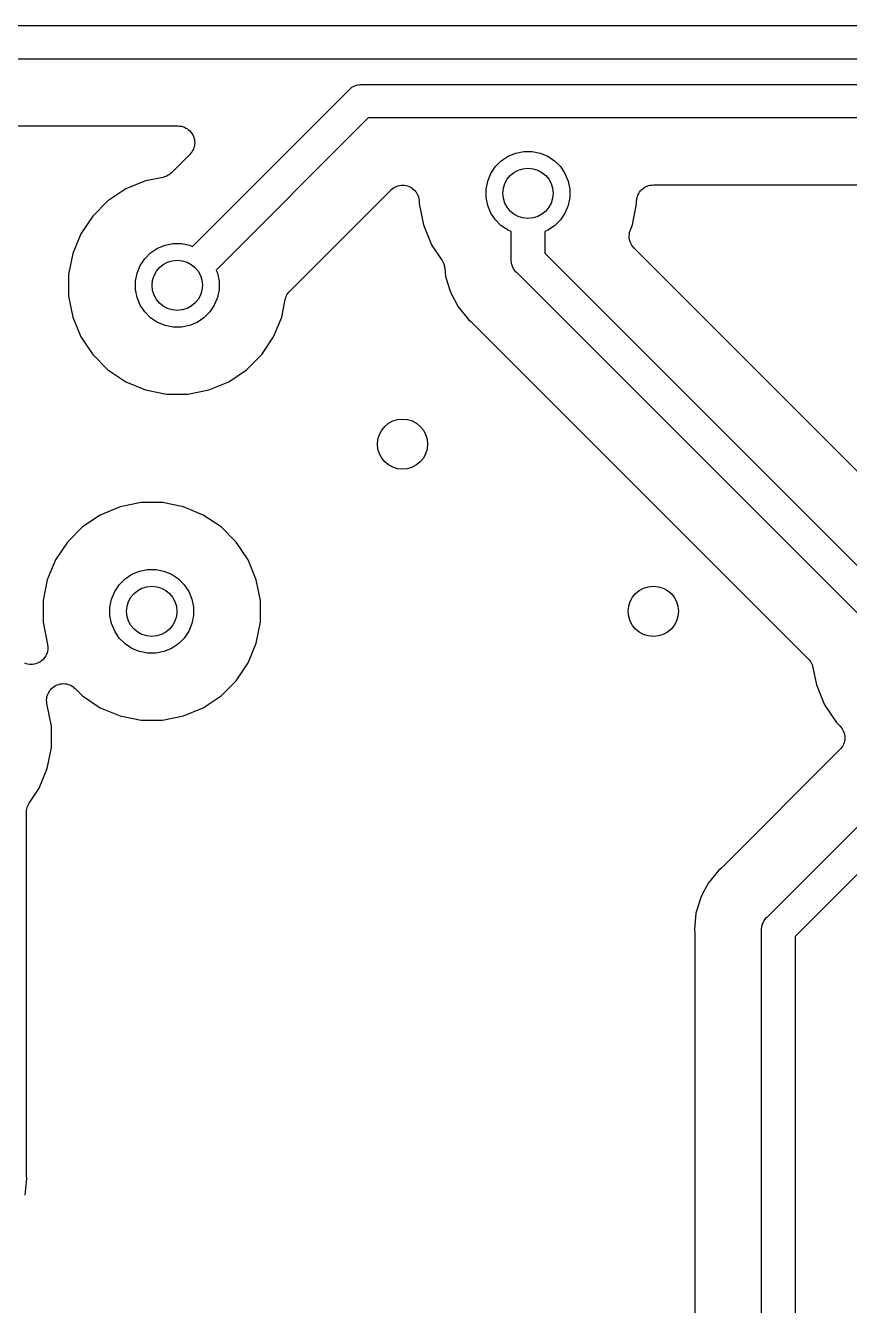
# Model space of a CAD drawing. Extents: x 4.8 to 7.88, y -6.14 to -3.94.
# Drawn here: x 6.9978 to 7.1918, y -5.0157 to -4.7145 of the extents above; entities that cross this region are included whole.
import ezdxf

# ---------------------------------------------------------------- set-up
doc = ezdxf.new("R2010")
doc.units = 0
doc.header["$MEASUREMENT"] = 0
doc.layers.add('BLACK', color=7, linetype='CONTINUOUS')

msp = doc.modelspace()

# ---------------------------------------------------------------- linework, layer by layer
at = {"layer": 'BLACK', "linetype": 'CONTINUOUS'}
for p, q in [((6.92704, -4.71447), (7.29689, -4.71447)), ((7.29545, -4.72235), (6.92848, -4.72235)), ((7.03716, -4.76645), (7.07397, -4.72964)), ((7.07397, -4.72964), (7.07409, -4.72949)), ((7.07409, -4.72949), (7.07469, -4.72899)), ((7.07469, -4.72899), (7.07537, -4.72863)), ((7.07537, -4.72863), (7.07577, -4.72851)), ((7.07577, -4.72851), (7.07612, -4.7284)), ((7.07612, -4.7284), (7.07626, -4.72839)), ((7.07626, -4.72839), (7.07669, -4.72835)), ((7.07669, -4.72835), (7.07689, -4.72833)), ((7.07669, -4.72835), (7.07669, -4.72835)), ((7.07689, -4.72833), (7.07708, -4.72835)), ((7.07708, -4.72835), (7.29115, -4.72835)), ((6.93663, -4.73809), (7.03373, -4.73809)), ((7.03373, -4.73809), (7.03377, -4.73809)), ((7.03377, -4.73809), (7.03377, -4.73809)), ((7.03377, -4.73809), (7.03378, -4.73809)), ((7.03378, -4.73809), (7.03379, -4.73809)), ((7.03379, -4.73809), (7.03417, -4.73814)), ((7.03417, -4.73814), (7.03454, -4.73818)), ((7.03454, -4.73818), (7.03454, -4.73818)), ((7.03454, -4.73818), (7.03455, -4.73818)), ((7.03455, -4.73818), (7.03492, -4.7383)), ((7.03492, -4.7383), (7.03527, -4.73841)), ((7.03527, -4.73841), (7.03528, -4.73841)), ((7.03528, -4.73841), (7.03528, -4.73841)), ((7.03528, -4.73841), (7.03561, -4.73859)), ((7.03561, -4.73859), (7.03595, -4.73877)), ((7.03595, -4.73877), (7.03595, -4.73878)), ((7.03595, -4.73878), (7.03596, -4.73878)), ((7.03596, -4.73878), (7.03624, -4.73902)), ((7.07852, -4.73622), (7.04272, -4.77202)), ((7.28971, -4.73622), (7.07852, -4.73622)), ((7.03624, -4.73902), (7.03654, -4.73927)), ((7.03654, -4.73927), (7.03654, -4.73927)), ((7.03654, -4.73927), (7.03655, -4.73928)), ((7.03655, -4.73928), (7.03677, -4.73956)), ((7.03677, -4.73956), (7.03702, -4.73986)), ((7.03702, -4.73986), (7.03702, -4.73987)), ((7.03702, -4.73987), (7.03703, -4.73988)), ((7.03703, -4.73988), (7.0372, -4.7402)), ((7.0372, -4.7402), (7.03738, -4.74054)), ((7.03738, -4.74054), (7.03738, -4.74055)), ((7.03738, -4.74055), (7.03738, -4.74056)), ((7.03738, -4.74056), (7.03749, -4.74092)), ((7.03749, -4.74092), (7.0376, -4.74128)), ((7.0376, -4.74128), (7.0376, -4.74129)), ((7.0376, -4.74129), (7.0376, -4.74129)), ((7.0376, -4.74129), (7.03763, -4.74167)), ((7.03763, -4.74167), (7.03767, -4.74204)), ((7.03652, -4.74481), (7.03222, -4.74911)), ((7.03676, -4.74452), (7.03652, -4.74481)), ((7.037, -4.74423), (7.03676, -4.74452)), ((7.03701, -4.74422), (7.037, -4.74423)), ((7.037, -4.74423), (7.037, -4.74423)), ((7.03719, -4.74388), (7.03701, -4.74422)), ((7.03736, -4.74356), (7.03719, -4.74388)), ((7.03737, -4.74354), (7.03736, -4.74355)), ((7.03736, -4.74355), (7.03736, -4.74356)), ((7.03748, -4.74318), (7.03737, -4.74354)), ((7.03759, -4.74282), (7.03748, -4.74318)), ((7.03763, -4.74244), (7.03759, -4.74281)), ((7.03759, -4.74281), (7.03759, -4.74282)), ((7.03759, -4.74282), (7.03759, -4.74282)), ((7.03767, -4.74206), (7.03763, -4.74244)), ((7.03767, -4.74204), (7.03767, -4.74205)), ((7.03767, -4.74205), (7.03767, -4.74206)), ((7.11148, -4.74521), (7.11327, -4.74447)), ((7.11327, -4.74447), (7.11517, -4.74409)), ((7.11517, -4.74409), (7.11711, -4.74409)), ((7.11711, -4.74409), (7.11901, -4.74447)), ((7.11901, -4.74447), (7.1208, -4.74521)), ((7.10742, -4.74927), (7.1085, -4.74766)), ((7.1085, -4.74766), (7.10987, -4.74629)), ((7.10987, -4.74629), (7.11148, -4.74521)), ((7.1208, -4.74521), (7.12242, -4.74629)), ((7.12242, -4.74629), (7.12379, -4.74766)), ((7.12379, -4.74766), (7.12486, -4.74927)), ((7.02609, -4.751), (7.02144, -4.75293)), ((7.03021, -4.75019), (7.02609, -4.751)), ((7.03056, -4.75008), (7.03021, -4.75019)), ((7.0309, -4.74998), (7.03056, -4.75008)), ((7.03092, -4.74997), (7.0309, -4.74998)), ((7.03094, -4.74996), (7.03092, -4.74997)), ((7.03126, -4.74979), (7.03094, -4.74996)), ((7.03158, -4.74963), (7.03126, -4.74979)), ((7.0316, -4.74961), (7.03158, -4.74963)), ((7.03162, -4.7496), (7.0316, -4.74961)), ((7.0319, -4.74937), (7.03162, -4.7496)), ((7.03218, -4.74915), (7.0319, -4.74937)), ((7.03222, -4.74912), (7.03218, -4.74915)), ((7.03222, -4.74911), (7.03222, -4.74912)), ((7.03222, -4.74912), (7.03222, -4.74912)), ((7.03222, -4.74912), (7.03222, -4.74912)), ((7.10668, -4.75107), (7.10742, -4.74927)), ((7.12486, -4.74927), (7.12561, -4.75107)), ((7.02144, -4.75293), (7.01725, -4.75573)), ((7.06006, -4.77695), (7.08383, -4.75318)), ((7.08383, -4.75318), (7.08386, -4.75315)), ((7.08386, -4.75315), (7.08387, -4.75314)), ((7.08386, -4.75315), (7.08386, -4.75315)), ((7.08386, -4.75315), (7.08386, -4.75315)), ((7.08387, -4.75314), (7.08417, -4.7529)), ((7.08417, -4.7529), (7.08446, -4.75267)), ((7.08446, -4.75267), (7.08447, -4.75266)), ((7.08446, -4.75267), (7.08446, -4.75267)), ((7.08447, -4.75266), (7.08481, -4.75248)), ((7.08481, -4.75248), (7.08514, -4.75231)), ((7.08514, -4.75231), (7.08515, -4.75231)), ((7.08515, -4.75231), (7.08551, -4.7522)), ((7.08515, -4.75231), (7.08515, -4.75231)), ((7.08551, -4.7522), (7.08588, -4.7521)), ((7.08588, -4.7521), (7.08589, -4.75209)), ((7.08588, -4.7521), (7.08588, -4.7521)), ((7.08589, -4.75209), (7.08626, -4.75206)), ((7.08626, -4.75206), (7.08664, -4.75203)), ((7.08664, -4.75203), (7.08665, -4.75203)), ((7.08665, -4.75203), (7.08666, -4.75203)), ((7.08666, -4.75203), (7.08702, -4.75207)), ((7.08702, -4.75207), (7.08741, -4.75211)), ((7.08741, -4.75211), (7.08741, -4.75211)), ((7.08741, -4.75211), (7.08742, -4.75211)), ((7.08742, -4.75211), (7.08777, -4.75222)), ((7.08777, -4.75222), (7.08814, -4.75233)), ((7.08814, -4.75233), (7.08815, -4.75234)), ((7.08815, -4.75234), (7.08815, -4.75234)), ((7.08815, -4.75234), (7.08848, -4.75252)), ((7.08848, -4.75252), (7.08882, -4.7527)), ((7.08882, -4.7527), (7.08882, -4.7527)), ((7.08882, -4.7527), (7.08883, -4.75271)), ((7.08883, -4.75271), (7.08912, -4.75295)), ((7.08912, -4.75295), (7.08941, -4.75319)), ((7.08941, -4.75319), (7.08941, -4.75319)), ((7.08941, -4.75319), (7.08942, -4.7532)), ((7.08942, -4.7532), (7.08966, -4.7535)), ((7.08966, -4.7535), (7.08989, -4.75378)), ((7.08989, -4.75378), (7.0899, -4.75379)), ((7.0899, -4.75379), (7.0899, -4.7538)), ((7.0899, -4.7538), (7.09008, -4.75413)), ((7.1063, -4.75297), (7.10668, -4.75107)), ((7.1063, -4.75491), (7.1063, -4.75297)), ((7.12561, -4.75107), (7.12598, -4.75297)), ((7.12598, -4.75297), (7.12598, -4.75491)), ((7.14205, -4.75435), (7.14223, -4.75403)), ((7.14223, -4.75403), (7.14241, -4.7537)), ((7.14241, -4.75369), (7.14242, -4.75368)), ((7.14241, -4.7537), (7.14241, -4.75369)), ((7.14242, -4.75368), (7.14266, -4.7534)), ((7.14266, -4.7534), (7.1429, -4.75311)), ((7.1429, -4.75311), (7.14291, -4.7531)), ((7.14291, -4.75309), (7.1432, -4.75286)), ((7.14291, -4.7531), (7.14291, -4.75309)), ((7.1432, -4.75286), (7.14349, -4.75263)), ((7.14349, -4.75263), (7.1435, -4.75262)), ((7.1435, -4.75262), (7.14351, -4.75261)), ((7.14351, -4.75261), (7.14384, -4.75244)), ((7.14384, -4.75244), (7.14417, -4.75227)), ((7.14417, -4.75227), (7.14418, -4.75226)), ((7.14418, -4.75226), (7.14419, -4.75226)), ((7.14419, -4.75226), (7.14455, -4.75215)), ((7.14455, -4.75215), (7.1449, -4.75204)), ((7.1449, -4.75204), (7.14492, -4.75204)), ((7.14492, -4.75204), (7.14493, -4.75204)), ((7.14493, -4.75204), (7.1453, -4.752)), ((7.1453, -4.752), (7.14567, -4.75197)), ((7.14567, -4.75197), (7.28155, -4.75197)), ((7.01725, -4.75573), (7.01368, -4.7593)), ((7.09008, -4.75413), (7.09025, -4.75446)), ((7.09025, -4.75446), (7.09026, -4.75447)), ((7.09026, -4.75447), (7.09026, -4.75448)), ((7.09026, -4.75448), (7.09037, -4.75483)), ((7.09037, -4.75483), (7.09048, -4.7552)), ((7.09048, -4.7552), (7.09048, -4.75521)), ((7.09048, -4.75521), (7.09048, -4.75521)), ((7.09048, -4.75521), (7.09051, -4.75558)), ((7.09051, -4.75558), (7.09055, -4.75596)), ((7.09055, -4.75596), (7.09055, -4.75646)), ((7.09055, -4.75646), (7.09153, -4.7614)), ((7.10668, -4.75681), (7.1063, -4.75491)), ((7.10742, -4.7586), (7.10668, -4.75681)), ((7.12561, -4.75681), (7.12486, -4.7586)), ((7.12598, -4.75491), (7.12561, -4.75681)), ((7.14075, -4.7614), (7.14173, -4.75646)), ((7.14173, -4.75585), (7.14177, -4.75549)), ((7.14173, -4.75588), (7.14173, -4.75585)), ((7.14173, -4.75591), (7.14173, -4.75588)), ((7.14173, -4.75588), (7.14173, -4.75588)), ((7.14173, -4.75588), (7.14173, -4.75588)), ((7.14173, -4.75646), (7.14173, -4.75591)), ((7.14177, -4.75549), (7.14181, -4.75511)), ((7.14181, -4.75511), (7.14182, -4.7551)), ((7.14182, -4.75509), (7.14193, -4.75473)), ((7.14182, -4.7551), (7.14182, -4.75509)), ((7.14193, -4.75473), (7.14204, -4.75438)), ((7.14204, -4.75438), (7.14205, -4.75437)), ((7.14205, -4.75437), (7.14205, -4.75435)), ((7.01368, -4.7593), (7.01088, -4.76349)), ((7.1085, -4.76021), (7.10742, -4.7586)), ((7.12486, -4.7586), (7.12379, -4.76021)), ((7.09153, -4.7614), (7.09346, -4.76606)), ((7.10987, -4.76158), (7.1085, -4.76021)), ((7.11148, -4.76266), (7.10987, -4.76158)), ((7.1122, -4.76296), (7.11148, -4.76266)), ((7.1122, -4.76949), (7.1122, -4.76296)), ((7.1208, -4.76266), (7.12008, -4.76296)), ((7.12008, -4.76296), (7.12008, -4.76805)), ((7.12242, -4.76158), (7.1208, -4.76266)), ((7.12379, -4.76021), (7.12242, -4.76158)), ((7.14006, -4.76324), (7.14017, -4.7629)), ((7.14017, -4.7629), (7.14028, -4.76254)), ((7.14028, -4.76254), (7.14075, -4.7614)), ((7.01088, -4.76349), (7.00895, -4.76815)), ((7.03069, -4.76615), (7.03259, -4.76577)), ((7.03259, -4.76577), (7.03453, -4.76577)), ((7.03453, -4.76577), (7.03643, -4.76615)), ((7.09346, -4.76606), (7.0959, -4.7697)), ((7.13998, -4.76401), (7.14002, -4.76365)), ((7.13998, -4.76403), (7.13998, -4.76401)), ((7.13998, -4.76404), (7.13998, -4.76403)), ((7.14001, -4.76441), (7.13998, -4.76404)), ((7.14004, -4.76477), (7.14001, -4.76441)), ((7.14002, -4.76365), (7.14005, -4.76328)), ((7.14005, -4.76479), (7.14004, -4.76477)), ((7.14005, -4.76328), (7.14006, -4.76326)), ((7.14005, -4.76481), (7.14005, -4.76479)), ((7.14015, -4.76516), (7.14005, -4.76481)), ((7.14006, -4.76326), (7.14006, -4.76324)), ((7.14026, -4.76551), (7.14015, -4.76516)), ((7.14027, -4.76553), (7.14026, -4.76551)), ((7.14027, -4.76554), (7.14027, -4.76553)), ((7.14044, -4.76587), (7.14027, -4.76554)), ((7.14061, -4.76619), (7.14044, -4.76587)), ((7.00895, -4.76815), (7.00797, -4.77309)), ((7.02591, -4.76934), (7.02728, -4.76797)), ((7.02728, -4.76797), (7.0289, -4.76689)), ((7.0289, -4.76689), (7.03069, -4.76615)), ((7.03643, -4.76615), (7.03716, -4.76645)), ((7.12008, -4.76805), (7.20507, -4.85304)), ((7.14062, -4.76621), (7.14061, -4.76619)), ((7.14063, -4.76622), (7.14062, -4.76621)), ((7.14086, -4.76651), (7.14063, -4.76622)), ((7.14109, -4.76679), (7.14086, -4.76651)), ((7.14111, -4.76682), (7.14109, -4.76679)), ((7.14112, -4.76682), (7.14111, -4.76682)), ((7.14111, -4.76682), (7.14111, -4.76682)), ((7.14113, -4.76683), (7.14112, -4.76682)), ((7.21, -4.8357), (7.14113, -4.76683)), ((7.02409, -4.77274), (7.02484, -4.77095)), ((7.02484, -4.77095), (7.02591, -4.76934)), ((7.04272, -4.77202), (7.04302, -4.77274)), ((7.0959, -4.7697), (7.09593, -4.76974)), ((7.09593, -4.76974), (7.096, -4.76989)), ((7.096, -4.76989), (7.0961, -4.77004)), ((7.0961, -4.77004), (7.09618, -4.77024)), ((7.09618, -4.77024), (7.09628, -4.77043)), ((7.09628, -4.77043), (7.09633, -4.77059)), ((7.09633, -4.77059), (7.09639, -4.77075)), ((7.09639, -4.77075), (7.09643, -4.77096)), ((7.09643, -4.77096), (7.09649, -4.77116)), ((7.09649, -4.77116), (7.09651, -4.77133)), ((7.09651, -4.77133), (7.09654, -4.7715)), ((7.09654, -4.7715), (7.09674, -4.77354)), ((7.11219, -4.76969), (7.1122, -4.76949)), ((7.11226, -4.77046), (7.11219, -4.76969)), ((7.11247, -4.77113), (7.11226, -4.77046)), ((7.11249, -4.7712), (7.11247, -4.77113)), ((7.11285, -4.77188), (7.11249, -4.7712)), ((7.11334, -4.77248), (7.11285, -4.77188)), ((7.00797, -4.77309), (7.00797, -4.77813)), ((7.02372, -4.77464), (7.02409, -4.77274)), ((7.02372, -4.77658), (7.02372, -4.77464)), ((7.04302, -4.77274), (7.0434, -4.77464)), ((7.0434, -4.77464), (7.0434, -4.77658)), ((7.09674, -4.77354), (7.09787, -4.77725)), ((7.11349, -4.77261), (7.11334, -4.77248)), ((7.1995, -4.85861), (7.11349, -4.77261)), ((7.00797, -4.77813), (7.00895, -4.78308)), ((7.02409, -4.77848), (7.02372, -4.77658)), ((7.0434, -4.77658), (7.04302, -4.77848)), ((7.05923, -4.77818), (7.0594, -4.77786)), ((7.0594, -4.77786), (7.05957, -4.77754)), ((7.05957, -4.77754), (7.05959, -4.77752)), ((7.05959, -4.77752), (7.0596, -4.7775)), ((7.0596, -4.7775), (7.05983, -4.77723)), ((7.05983, -4.77723), (7.06006, -4.77695)), ((7.09787, -4.77725), (7.0997, -4.78067)), ((7.02484, -4.78027), (7.02409, -4.77848)), ((7.02591, -4.78189), (7.02484, -4.78027)), ((7.04228, -4.78027), (7.0412, -4.78189)), ((7.04302, -4.77848), (7.04228, -4.78027)), ((7.05817, -4.78308), (7.05898, -4.77896)), ((7.05898, -4.77896), (7.05899, -4.77895)), ((7.05899, -4.77895), (7.059, -4.77891)), ((7.05899, -4.77895), (7.05899, -4.77895)), ((7.05899, -4.77895), (7.05899, -4.77895)), ((7.059, -4.77891), (7.0591, -4.77857)), ((7.0591, -4.77857), (7.05921, -4.77822)), ((7.05921, -4.77822), (7.05922, -4.7782)), ((7.05922, -4.7782), (7.05923, -4.77818)), ((7.0997, -4.78067), (7.10215, -4.78367)), ((7.00895, -4.78308), (7.01088, -4.78773)), ((7.02728, -4.78326), (7.02591, -4.78189)), ((7.0289, -4.78433), (7.02728, -4.78326)), ((7.03983, -4.78326), (7.03822, -4.78433)), ((7.0412, -4.78189), (7.03983, -4.78326)), ((7.05624, -4.78773), (7.05817, -4.78308)), ((7.10215, -4.78367), (7.10276, -4.78417)), ((7.03069, -4.78508), (7.0289, -4.78433)), ((7.03259, -4.78545), (7.03069, -4.78508)), ((7.03453, -4.78545), (7.03259, -4.78545)), ((7.03643, -4.78508), (7.03453, -4.78545)), ((7.03822, -4.78433), (7.03643, -4.78508)), ((7.10276, -4.78417), (7.1028, -4.7842)), ((7.1028, -4.7842), (7.10291, -4.78432)), ((7.10291, -4.78432), (7.10304, -4.78443)), ((7.10304, -4.78443), (7.18216, -4.86354)), ((7.01088, -4.78773), (7.01368, -4.79192)), ((7.05344, -4.79192), (7.05624, -4.78773)), ((7.01368, -4.79192), (7.01725, -4.79549)), ((7.04987, -4.79549), (7.05344, -4.79192)), ((7.01725, -4.79549), (7.02144, -4.79829)), ((7.04568, -4.79829), (7.04987, -4.79549)), ((7.02144, -4.79829), (7.02609, -4.80022)), ((7.04102, -4.80022), (7.04568, -4.79829)), ((7.02609, -4.80022), (7.03104, -4.8012)), ((7.03104, -4.8012), (7.03608, -4.8012)), ((7.03608, -4.8012), (7.04102, -4.80022)), ((7.02009, -4.82776), (7.01544, -4.82968)), ((7.02504, -4.82677), (7.02009, -4.82776)), ((7.03008, -4.82677), (7.02504, -4.82677)), ((7.03502, -4.82776), (7.03008, -4.82677)), ((7.03968, -4.82968), (7.03502, -4.82776)), ((7.01544, -4.82968), (7.01125, -4.83248)), ((7.04387, -4.83248), (7.03968, -4.82968)), ((7.01125, -4.83248), (7.00768, -4.83605)), ((7.04744, -4.83605), (7.04387, -4.83248)), ((7.00768, -4.83605), (7.00488, -4.84024)), ((7.05024, -4.84024), (7.04744, -4.83605)), ((7.00488, -4.84024), (7.00295, -4.8449)), ((7.05217, -4.8449), (7.05024, -4.84024)), ((7.02128, -4.84472), (7.0229, -4.84364)), ((7.0229, -4.84364), (7.02469, -4.8429)), ((7.02469, -4.8429), (7.02659, -4.84252)), ((7.02659, -4.84252), (7.02853, -4.84252)), ((7.02853, -4.84252), (7.03043, -4.8429)), ((7.03043, -4.8429), (7.03222, -4.84364)), ((7.03222, -4.84364), (7.03383, -4.84472)), ((7.00295, -4.8449), (7.00197, -4.84984)), ((7.01884, -4.8477), (7.01991, -4.84609)), ((7.01991, -4.84609), (7.02128, -4.84472)), ((7.03383, -4.84472), (7.0352, -4.84609)), ((7.0352, -4.84609), (7.03628, -4.8477)), ((7.05315, -4.84984), (7.05217, -4.8449)), ((7.00197, -4.84984), (7.00197, -4.85488)), ((7.01772, -4.85139), (7.01809, -4.84949)), ((7.01809, -4.84949), (7.01884, -4.8477)), ((7.03628, -4.8477), (7.03702, -4.84949)), ((7.03702, -4.84949), (7.0374, -4.85139)), ((7.05315, -4.85488), (7.05315, -4.84984)), ((7.01772, -4.85333), (7.01772, -4.85139)), ((7.01809, -4.85523), (7.01772, -4.85333)), ((7.0374, -4.85333), (7.03702, -4.85523)), ((7.0374, -4.85139), (7.0374, -4.85333)), ((7.00197, -4.85488), (7.00302, -4.86018)), ((7.01884, -4.85702), (7.01809, -4.85523)), ((7.03702, -4.85523), (7.03628, -4.85702)), ((7.05217, -4.85983), (7.05315, -4.85488)), ((7.01991, -4.85864), (7.01884, -4.85702)), ((7.02128, -4.86001), (7.01991, -4.85864)), ((7.0352, -4.85864), (7.03383, -4.86001)), ((7.03628, -4.85702), (7.0352, -4.85864)), ((7.00278, -4.86249), (7.0026, -4.86281)), ((7.0029, -4.86212), (7.00278, -4.86248)), ((7.00278, -4.86248), (7.00278, -4.86249)), ((7.00278, -4.86249), (7.00278, -4.86249)), ((7.00301, -4.86176), (7.0029, -4.86212)), ((7.00305, -4.86139), (7.00301, -4.86175)), ((7.00301, -4.86175), (7.00301, -4.86176)), ((7.00301, -4.86176), (7.00301, -4.86176)), ((7.00302, -4.86018), (7.00303, -4.86022)), ((7.00303, -4.86022), (7.00303, -4.86022)), ((7.00303, -4.86022), (7.00303, -4.86022)), ((7.00303, -4.86022), (7.00303, -4.86023)), ((7.00303, -4.86023), (7.00306, -4.86061)), ((7.0031, -4.861), (7.00305, -4.86139)), ((7.00306, -4.86061), (7.0031, -4.86099)), ((7.0031, -4.86099), (7.0031, -4.86099)), ((7.0031, -4.86099), (7.0031, -4.861)), ((7.0229, -4.86108), (7.02128, -4.86001)), ((7.02469, -4.86183), (7.0229, -4.86108)), ((7.02659, -4.8622), (7.02469, -4.86183)), ((7.02853, -4.8622), (7.02659, -4.8622)), ((7.03043, -4.86183), (7.02853, -4.8622)), ((7.03222, -4.86108), (7.03043, -4.86183)), ((7.03383, -4.86001), (7.03222, -4.86108)), ((7.05024, -4.86448), (7.05217, -4.85983)), ((6.99801, -4.86469), (6.99765, -4.86458)), ((6.99837, -4.8648), (6.99801, -4.86469)), ((6.99838, -4.8648), (6.99837, -4.8648)), ((6.99875, -4.86484), (6.99838, -4.8648)), ((6.99838, -4.8648), (6.99838, -4.8648)), ((6.99914, -4.86488), (6.99875, -4.86484)), ((6.99915, -4.86488), (6.99914, -4.86488)), ((6.99914, -4.86488), (6.99914, -4.86488)), ((6.99951, -4.86485), (6.99915, -4.86488)), ((6.9999, -4.86481), (6.99951, -4.86485)), ((6.99991, -4.86481), (6.9999, -4.86481)), ((7.00027, -4.8647), (6.99991, -4.86481)), ((6.99991, -4.86481), (6.99991, -4.86481)), ((7.00064, -4.86459), (7.00027, -4.8647)), ((7.00065, -4.86459), (7.00064, -4.86459)), ((7.00064, -4.86459), (7.00064, -4.86459)), ((7.00098, -4.86441), (7.00065, -4.86459)), ((7.00132, -4.86424), (7.00098, -4.86441)), ((7.00133, -4.86423), (7.00132, -4.86423)), ((7.00132, -4.86423), (7.00132, -4.86424)), ((7.00163, -4.86399), (7.00133, -4.86423)), ((7.00192, -4.86376), (7.00163, -4.86399)), ((7.00218, -4.86344), (7.00192, -4.86375)), ((7.00192, -4.86375), (7.00192, -4.86375)), ((7.00192, -4.86375), (7.00192, -4.86376)), ((7.00241, -4.86317), (7.00218, -4.86344)), ((7.00242, -4.86316), (7.00241, -4.86316)), ((7.00241, -4.86316), (7.00241, -4.86317)), ((7.0026, -4.86281), (7.00242, -4.86316)), ((7.04744, -4.86868), (7.05024, -4.86448)), ((7.18216, -4.86354), (7.18217, -4.86355)), ((7.18217, -4.86355), (7.18217, -4.86355)), ((7.18217, -4.86355), (7.18217, -4.86355)), ((7.18217, -4.86355), (7.1822, -4.86358)), ((7.1822, -4.86358), (7.18242, -4.86386)), ((7.18242, -4.86386), (7.18265, -4.86414)), ((7.18265, -4.86414), (7.18266, -4.86416)), ((7.18266, -4.86416), (7.18268, -4.86418)), ((7.18268, -4.86418), (7.18284, -4.8645)), ((7.18284, -4.8645), (7.18301, -4.86482)), ((7.18301, -4.86482), (7.18302, -4.86484)), ((7.18302, -4.86484), (7.18303, -4.86486)), ((7.18303, -4.86486), (7.18313, -4.86521)), ((7.18313, -4.86521), (7.18324, -4.86556)), ((7.18324, -4.86556), (7.18405, -4.86967)), ((7.00313, -4.87176), (7.00331, -4.87143)), ((7.00331, -4.87143), (7.00349, -4.87109)), ((7.00349, -4.87109), (7.00373, -4.87081)), ((7.00349, -4.87109), (7.00349, -4.87109)), ((7.00349, -4.87109), (7.00349, -4.87109)), ((7.00373, -4.87081), (7.00398, -4.8705)), ((7.00398, -4.8705), (7.00399, -4.8705)), ((7.00399, -4.8705), (7.00428, -4.87026)), ((7.00399, -4.8705), (7.00399, -4.8705)), ((7.00428, -4.87026), (7.00458, -4.87002)), ((7.00458, -4.87002), (7.00459, -4.87001)), ((7.00458, -4.87002), (7.00458, -4.87002)), ((7.00459, -4.87001), (7.00493, -4.86984)), ((7.00493, -4.86984), (7.00526, -4.86966)), ((7.00526, -4.86966), (7.00526, -4.86966)), ((7.00526, -4.86966), (7.00527, -4.86966)), ((7.00527, -4.86966), (7.00564, -4.86955)), ((7.00564, -4.86955), (7.00599, -4.86944)), ((7.00599, -4.86944), (7.006, -4.86944)), ((7.006, -4.86944), (7.00639, -4.8694)), ((7.006, -4.86944), (7.006, -4.86944)), ((7.00639, -4.8694), (7.00676, -4.86937)), ((7.00676, -4.86937), (7.00676, -4.86937)), ((7.00676, -4.86937), (7.00677, -4.86937)), ((7.00677, -4.86937), (7.00716, -4.86941)), ((7.00716, -4.86941), (7.00752, -4.86945)), ((7.00752, -4.86945), (7.00753, -4.86945)), ((7.00753, -4.86945), (7.00753, -4.86945)), ((7.00753, -4.86945), (7.00789, -4.86956)), ((7.00789, -4.86956), (7.00826, -4.86967)), ((7.00826, -4.86967), (7.00826, -4.86967)), ((7.00826, -4.86967), (7.00827, -4.86968)), ((7.00827, -4.86968), (7.0086, -4.86985)), ((7.0086, -4.86985), (7.00894, -4.87004)), ((7.00894, -4.87004), (7.00894, -4.87004)), ((7.00894, -4.87004), (7.00894, -4.87004)), ((7.00894, -4.87004), (7.00923, -4.87028)), ((7.00923, -4.87028), (7.00953, -4.87052)), ((7.00953, -4.87052), (7.01125, -4.87224)), ((7.04387, -4.87224), (7.04744, -4.86868)), ((7.17246, -4.92434), (7.22767, -4.86913)), ((7.18405, -4.86967), (7.18598, -4.87433)), ((7.00281, -4.87326), (7.00285, -4.87286)), ((7.00281, -4.87327), (7.00281, -4.87326)), ((7.00281, -4.87326), (7.00281, -4.87326)), ((7.00284, -4.87363), (7.00281, -4.87327)), ((7.00287, -4.87402), (7.00284, -4.87363)), ((7.00285, -4.87286), (7.00289, -4.8725)), ((7.00288, -4.87403), (7.00287, -4.87402)), ((7.00288, -4.87407), (7.00288, -4.87403)), ((7.00288, -4.87403), (7.00288, -4.87403)), ((7.00288, -4.87403), (7.00288, -4.87403)), ((7.00394, -4.87937), (7.00288, -4.87407)), ((7.00289, -4.87249), (7.00301, -4.87212)), ((7.00289, -4.8725), (7.00289, -4.87249)), ((7.00289, -4.8725), (7.00289, -4.8725)), ((7.00301, -4.87212), (7.00312, -4.87177)), ((7.00312, -4.87177), (7.00312, -4.87176)), ((7.00312, -4.87176), (7.00313, -4.87176)), ((7.01125, -4.87224), (7.01544, -4.87504)), ((7.03968, -4.87504), (7.04387, -4.87224)), ((7.18598, -4.87433), (7.18878, -4.87852)), ((7.01544, -4.87504), (7.02009, -4.87697)), ((7.02009, -4.87697), (7.02504, -4.87795)), ((7.03008, -4.87795), (7.03502, -4.87697)), ((7.03502, -4.87697), (7.03968, -4.87504)), ((7.23324, -4.87469), (7.17904, -4.92889)), ((7.00394, -4.88441), (7.00394, -4.87937)), ((7.02504, -4.87795), (7.03008, -4.87795)), ((7.18878, -4.87852), (7.18961, -4.87934)), ((7.18961, -4.87934), (7.18963, -4.87936)), ((7.18963, -4.87936), (7.18963, -4.87936)), ((7.18963, -4.87936), (7.18963, -4.87936)), ((7.18963, -4.87936), (7.18965, -4.87938)), ((7.18965, -4.87938), (7.18988, -4.87967)), ((7.18988, -4.87967), (7.19011, -4.87996)), ((7.19011, -4.87996), (7.19012, -4.87997)), ((7.19012, -4.87997), (7.19013, -4.87998)), ((7.19013, -4.87998), (7.1903, -4.88031)), ((7.1903, -4.88031), (7.19047, -4.88064)), ((7.19057, -4.88328), (7.19046, -4.88364)), ((7.19047, -4.88064), (7.19048, -4.88065)), ((7.19048, -4.88065), (7.19048, -4.88067)), ((7.19048, -4.88067), (7.19059, -4.88102)), ((7.19068, -4.88293), (7.19057, -4.88328)), ((7.19059, -4.88102), (7.19069, -4.88138)), ((7.19069, -4.88291), (7.19068, -4.88292)), ((7.19068, -4.88292), (7.19068, -4.88293)), ((7.19069, -4.88138), (7.19069, -4.88139)), ((7.19069, -4.88139), (7.1907, -4.8814)), ((7.19072, -4.88254), (7.19069, -4.88291)), ((7.1907, -4.8814), (7.19073, -4.88177)), ((7.19076, -4.88217), (7.19072, -4.88254)), ((7.19073, -4.88177), (7.19076, -4.88214)), ((7.19076, -4.88214), (7.19076, -4.88216)), ((7.19076, -4.88216), (7.19076, -4.88217)), ((7.00295, -4.88935), (7.00394, -4.88441)), ((7.18961, -4.88491), (7.162, -4.91252)), ((7.18984, -4.88463), (7.18961, -4.88491)), ((7.19008, -4.88434), (7.18984, -4.88463)), ((7.19009, -4.88433), (7.19008, -4.88434)), ((7.1901, -4.88432), (7.19009, -4.88433)), ((7.19027, -4.88399), (7.1901, -4.88432)), ((7.19045, -4.88367), (7.19027, -4.88399)), ((7.19046, -4.88365), (7.19045, -4.88367)), ((7.19046, -4.88364), (7.19046, -4.88365)), ((7.00102, -4.89401), (7.00295, -4.88935)), ((6.99869, -4.8975), (7.00102, -4.89401)), ((6.99812, -4.89887), (6.99823, -4.89852)), ((6.99823, -4.89852), (6.99833, -4.89818)), ((6.99833, -4.89818), (6.99834, -4.89816)), ((6.99834, -4.89816), (6.99835, -4.89813)), ((6.99835, -4.89813), (6.99852, -4.89782)), ((6.99852, -4.89782), (6.99869, -4.8975)), ((6.99803, -4.89963), (6.99807, -4.89927)), ((6.99803, -4.89967), (6.99803, -4.89963)), ((6.99803, -4.89968), (6.99803, -4.89967)), ((6.99803, -4.89967), (6.99803, -4.89967)), ((6.99803, -4.89969), (6.99803, -4.89968)), ((6.99803, -4.98474), (6.99803, -4.89969)), ((6.99807, -4.89927), (6.99811, -4.89891)), ((6.99811, -4.89891), (6.99812, -4.89889)), ((6.99812, -4.89889), (6.99812, -4.89887)), ((7.16112, -4.91327), (7.15866, -4.91627)), ((7.16172, -4.91278), (7.16112, -4.91327)), ((7.16183, -4.91266), (7.16172, -4.91278)), ((7.16196, -4.91256), (7.16183, -4.91266)), ((7.162, -4.91252), (7.16196, -4.91256)), ((7.15866, -4.91627), (7.15742, -4.91858)), ((7.15683, -4.91969), (7.1557, -4.9234)), ((7.15742, -4.91858), (7.15683, -4.91969)), ((7.15742, -4.91858), (7.15742, -4.91858)), ((7.1557, -4.9234), (7.15532, -4.92726)), ((7.17122, -4.92649), (7.17145, -4.92575)), ((7.17145, -4.92575), (7.17181, -4.92506)), ((7.17181, -4.92506), (7.17187, -4.92499)), ((7.17187, -4.92499), (7.17231, -4.92446)), ((7.17231, -4.92446), (7.17246, -4.92434)), ((7.15532, -4.92726), (7.1554, -4.92803)), ((7.1554, -4.92803), (7.1554, -4.92809)), ((7.1554, -4.92809), (7.1554, -4.92826)), ((7.1554, -4.92826), (7.15542, -4.92842)), ((7.15542, -4.92842), (7.15542, -5.10204)), ((7.17115, -4.92726), (7.17122, -4.92649)), ((7.17117, -4.92745), (7.17115, -4.92726)), ((7.17117, -5.103), (7.17117, -4.92745)), ((7.17904, -4.92889), (7.17904, -5.10157)), ((6.99805, -4.98491), (6.99803, -4.98474)), ((6.99805, -4.98507), (6.99805, -4.98491)), ((6.99805, -4.98513), (6.99805, -4.98507)), ((6.99813, -4.9859), (6.99805, -4.98513)), ((6.99805, -4.98668), (6.99813, -4.9859)), ((6.99775, -4.98976), (6.99805, -4.98668)), ((6.99805, -4.98668), (6.99805, -4.98668))]:
    msp.add_line(p, q, dxfattribs=at)
at = {"layer": 'BLACK'}
for centre in [(7.11614, -4.75394), (7.03356, -4.77561), (7.08661, -4.81299), (7.02756, -4.85236), (7.14567, -4.85236)]:
    msp.add_circle(centre, 0.00591, dxfattribs=at)

doc.saveas('drawing.dxf')
